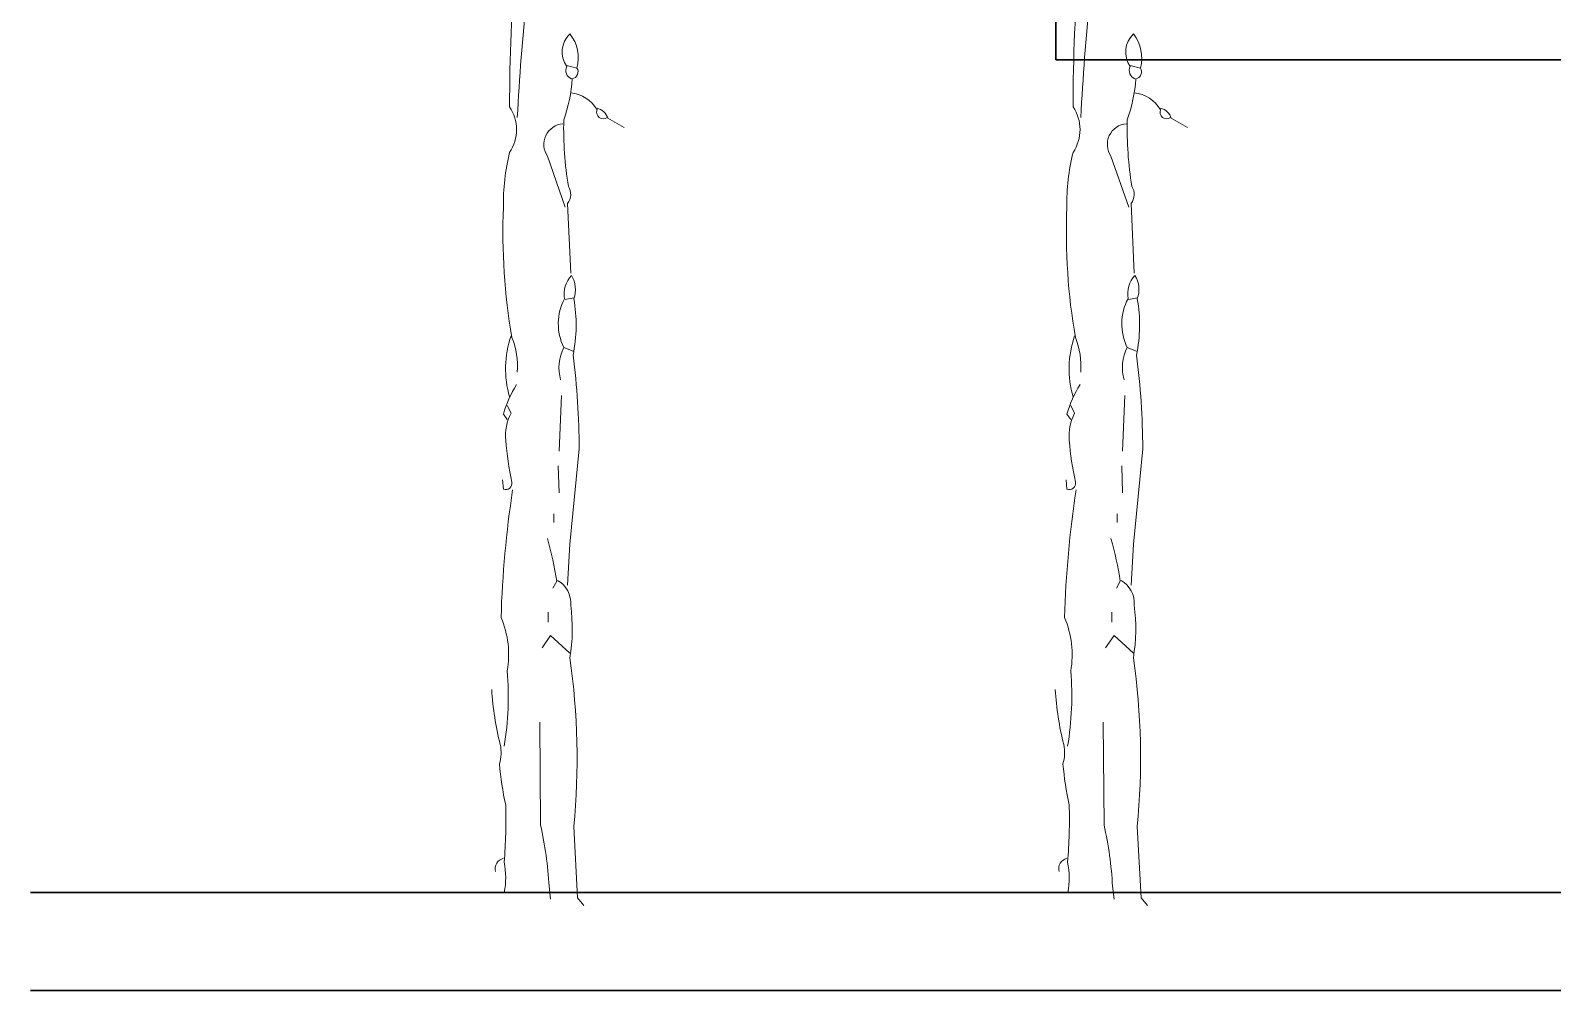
# Model space of a CAD drawing. Header units: millimetres. Extents: x 922141 to 965068, y 34629 to 256118.
# Drawn here: x 926881 to 931544, y 242227 to 245167 of the extents above; entities that cross this region are included whole.
import ezdxf

# ---------------------------------------------------------------- set-up
doc = ezdxf.new("R2010")
doc.units = ezdxf.units.MM
doc.layers.add('HATCH', color=8, linetype='Continuous', lineweight=5)
doc.layers.add('MCA__ MURI ESISTENTI SEZIONATI', color=30, linetype='Continuous', lineweight=30)
doc.layers.add('MCA__ PISCINA ELEV.', color=91, linetype='Continuous')

# ---------------------------------------------------------------- blocks, each defined once
blk = doc.blocks.new('5')
at = {"layer": 'HATCH'}
for points in [[(626683.9, 352633.5, -0.359772), (626648.4, 352695.1, -0.5), (626657.9, 352733, -0.591125), (626712.4, 352706.9, -0.245407), (626717.1, 352645.3, 0.051575), (626743.2, 352600.3, -0.761322), (626774, 352484.1, 0.013321), (626745.6, 352116.7)], [(626740.8, 352600.3, 0.021011), (626721.9, 352149.9, -0.305801), (626721.9, 352010.1, 0.063721), (626702.9, 351841.8, 0.053329), (626729, 351443.6, -0.111862), (626745.6, 351336.9)], [(626909.1, 351640.3), (626899.6, 351853.6, 0.316574), (626902, 351905.8, -0.04628), (626887.8, 352109.6, 0.072525), (626913.9, 352235.3, 0.537582), (626928.1, 352268.4, 0.240494), (626906.7, 352372.7, 0.377945), (626897.3, 352273.2, 0.448471), (626911.5, 352235.3)], [(626909.1, 352192.6, -0.236053), (626989.7, 352140.4, 0.744019), (627020.5, 352116.7)], [(626989.7, 352145.2, -0.265564), (627022.9, 352114.4), (627072.7, 352085.9)], [(626885.4, 352097.8, 0.576752), (626838, 351998.2), (626892.5, 351841.8)], [(626878.3, 351313.2, -0.188812), (626887.8, 351412.8, -0.238312), (626890.2, 351562.1, -0.232407), (626911.5, 351633.2, -0.23114), (626918.6, 351562.1, -0.095703), (626916.2, 351389.1, -0.032364), (626935.2, 351102.3), (626906.7, 350810.7), (626899.6, 350685.1)], [(626726.6, 351448.3, 0.155121), (626721.9, 351261.1)], [(626743.2, 351299, 0.065826), (626702.9, 351208.9), (626714.8, 351192.3)], [(626714.8, 351235), (626726.6, 351211.3, 0.142853), (626710, 351128.3, 0.030914), (626729, 351000.3, -0.59523), (626702.9, 350979), (626700.5, 351007.4)], [(626731.3, 350976.6, 0.030594), (626695.8, 350585.5, -0.144653), (626714.8, 350422, -0.061325), (626705.3, 350192.1)], [(626838, 350827.3, -0.03093), (626866.5, 350696.9), (626854.6, 350675.6)], [(626868.8, 350699.3, -0.296371), (626909.1, 350623.5, -0.0728), (626906.7, 350462.3, -0.059387), (626918.6, 349945.6), (626930.4, 349727.5), (626949.4, 349703.8)], [(626667.3, 350365.1, 0.047699), (626693.4, 350196.8, -0.118439), (626691, 350137.6, 0.034119), (626710, 350011.9, -0.026993), (626705.3, 349836.5, -0.096747), (626705.6, 349743.5, -0.096747)], [(626814.3, 350265.5), (626816.7, 349950.3, -0.04248), (626842.7, 349763), (626847.5, 349722.8)], [(626702.9, 349848.4, 0.428741), (626679.2, 349808.1)]]:
    blk.add_lwpolyline(points, format="xyb", dxfattribs=at)
for points in [[(626897.3, 352275.6), (626928.1, 352268.4)], [(626918.6, 351564.5), (626892.5, 351559.7)], [(626887.8, 351412.8), (626916.2, 351400.9)], [(626880.7, 351265.8), (626873.6, 351095.1)], [(626871.2, 351050.1), (626873.6, 350967.2)], [(626857, 350903.2), (626857, 350877.1)], [(626840.4, 350602.1), (626840.4, 350571.3)], [(626906.7, 350476.5), (626847.5, 350531), (626821.4, 350493.1)]]:
    blk.add_lwpolyline(points, dxfattribs=at)

msp = doc.modelspace()

# ---------------------------------------------------------------- linework, layer by layer
at = {"layer": 'MCA__ MURI ESISTENTI SEZIONATI'}
for p, q in [((930022.84, 245395.14), (930022.84, 245077.14)), ((936982.28, 245077.14), (930022.84, 245077.14)), ((926881.22, 242527.14), (935067.45, 242527.14)), ((955459.76, 242227.14), (926881.22, 242227.14)), ((931227.02, 242227.14), (938230.36, 242227.14))]:
    msp.add_line(p, q, dxfattribs=at)

# ---------------------------------------------------------------- block references
at = {"layer": 'MCA__ PISCINA ELEV.'}
for p in [(301627.24, -107216.34), (303353.52, -107216.34)]:
    msp.add_blockref('5', p, dxfattribs=at)

doc.saveas('drawing.dxf')
